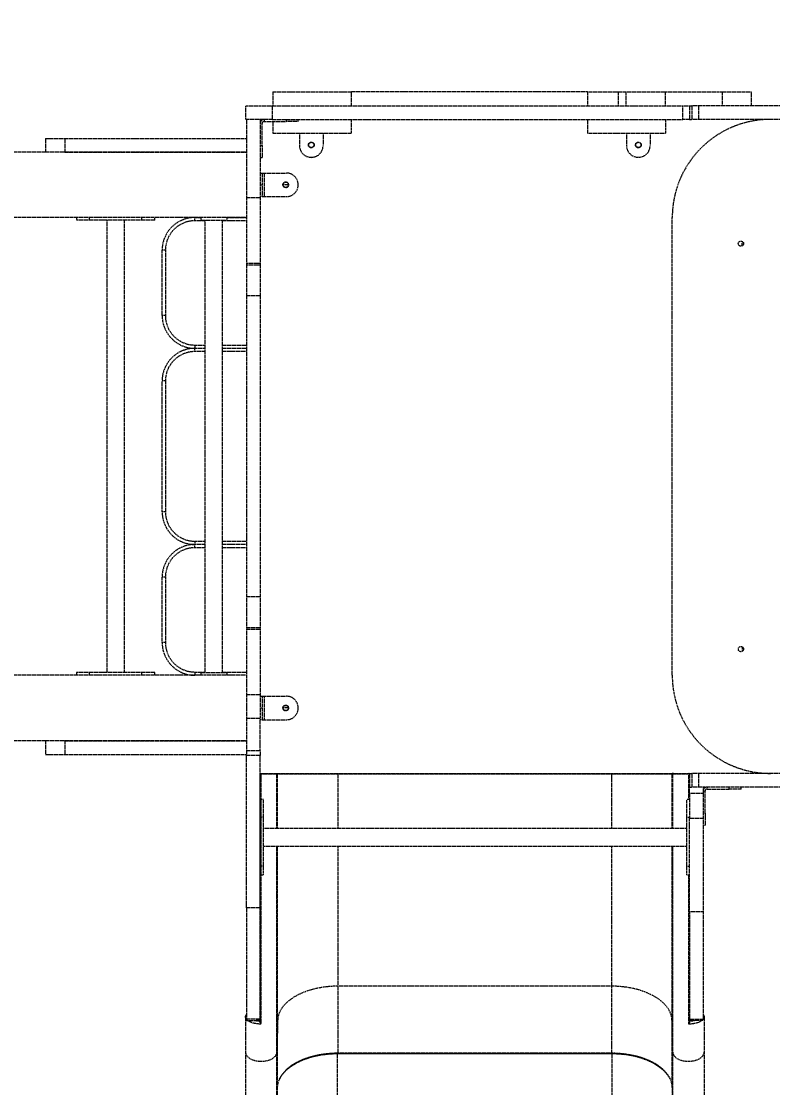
# Model space of a CAD drawing. Header units: millimetres. Extents: x -4003 to 4502, y -4327 to 2555.
# Drawn here: x -642 to 507, y -576 to 1055 of the extents above; entities that cross this region are included whole.
import ezdxf

# ---------------------------------------------------------------- set-up
doc = ezdxf.new("R2010")
doc.units = ezdxf.units.MM
doc.linetypes.add('HIDDEN', pattern=[1.905, 1.27, -0.635])
for name, color, linetype in [('DIKOM_ОБЪЕКТ', 7, 'Continuous'), ('DIKOM_РАЗМЕР_ЗОНА', 7, 'Continuous'), ('DIKOM_РАЗМЕР_ОБЪЕКТА', 7, 'Continuous')]:
    doc.layers.add(name, color=color, linetype=linetype)
doc.styles.add('style1', font='arialbd.ttf', dxfattribs={"width": 0.8})
doc.dimstyles.new('1-50', dxfattribs={"dimtxt": 300, "dimasz": 200, "dimexe": 100, "dimexo": 0, "dimgap": 100, "dimtad": 1, "dimtoh": 1, "dimtxsty": 'style1', "dimcen": 200, "dimclrd": 7, "dimclre": 7, "dimclrt": 7, "dimadec": 1, "dimazin": 2, "dimtfac": 1, "dimtmove": 0, "dimatfit": 2, "dimfxl": 0, "dimlwd": 25, "dimlwe": 18, "dimarcsym": 0})

# ---------------------------------------------------------------- blocks, each defined once
blk = doc.blocks.new('*D9')
at = {"layer": 'Defpoints', "color": 0, "transparency": 16777216}
for p in [(761.7, 1054.8), (53.4, -1342.5), (2416, -1342.5)]:
    blk.add_point(p, dxfattribs=at)
at = {"layer": 'DIKOM_РАЗМЕР_ОБЪЕКТА', "color": 7, "lineweight": 18, "transparency": 16777216}
for p, q in [((761.7, 1054.8), (2516, 1054.8)), ((53.4, -1342.5), (2516, -1342.5))]:
    blk.add_line(p, q, dxfattribs=at)
at = {"layer": 'DIKOM_РАЗМЕР_ОБЪЕКТА', "color": 7, "lineweight": 25, "transparency": 16777216}
blk.add_line((2416, 854.8), (2416, -1142.5), dxfattribs=at)
at = {"layer": 'DIKOM_РАЗМЕР_ОБЪЕКТА', "color": 7, "transparency": 16777216}
for points in [[(2382.6, 854.8), (2449.3, 854.8), (2416, 1054.8)], [(2382.6, -1142.5), (2449.3, -1142.5), (2416, -1342.5)]]:
    blk.add_solid(points, dxfattribs=at)
at = {"layer": 'DIKOM_РАЗМЕР_ОБЪЕКТА', "color": 7, "transparency": 16777216, "insert": (2162.8, 255.4), "char_height": 300, "attachment_point": 5, "rotation": 90, "style": 'style1'}
blk.add_mtext('{\\fArial|b0|i0|c204|p34;2400}', dxfattribs=at)
blk = doc.blocks.new('*D11')
at = {"layer": 'Defpoints', "color": 0, "transparency": 16777216}
for p in [(-2497.5, 404.8), (1660.2, -116.2), (1660.2, -2825.1)]:
    blk.add_point(p, dxfattribs=at)
at = {"layer": 'DIKOM_РАЗМЕР_ОБЪЕКТА', "color": 7, "lineweight": 18, "transparency": 16777216}
for p, q in [((-2497.5, 404.8), (-2497.5, -2925.1)), ((1660.2, -116.2), (1660.2, -2925.1))]:
    blk.add_line(p, q, dxfattribs=at)
at = {"layer": 'DIKOM_РАЗМЕР_ОБЪЕКТА', "color": 7, "lineweight": 25, "transparency": 16777216}
blk.add_line((-2297.5, -2825.1), (1460.2, -2825.1), dxfattribs=at)
at = {"layer": 'DIKOM_РАЗМЕР_ОБЪЕКТА', "color": 7, "transparency": 16777216}
for points in [[(-2297.5, -2791.8), (-2297.5, -2858.4), (-2497.5, -2825.1)], [(1460.2, -2791.8), (1460.2, -2858.4), (1660.2, -2825.1)]]:
    blk.add_solid(points, dxfattribs=at)
at = {"layer": 'DIKOM_РАЗМЕР_ОБЪЕКТА', "color": 7, "transparency": 16777216, "insert": (-111.4, -2571.9), "char_height": 300, "attachment_point": 5, "style": 'style1'}
blk.add_mtext('{\\fArial|b0|i0|c204|p34;4160}', dxfattribs=at)
blk = doc.blocks.new('*D12')
at = {"layer": 'Defpoints', "color": 0, "transparency": 16777216}
for p in [(-4002.5, 648.5), (3157.5, 358.4), (3157.5, -4227.3)]:
    blk.add_point(p, dxfattribs=at)
at = {"layer": 'DIKOM_РАЗМЕР_ЗОНА', "color": 7, "lineweight": 18, "transparency": 16777216}
for p, q in [((-4002.5, 648.5), (-4002.5, -4327.3)), ((3157.5, 358.4), (3157.5, -4327.3))]:
    blk.add_line(p, q, dxfattribs=at)
at = {"layer": 'DIKOM_РАЗМЕР_ЗОНА', "color": 7, "lineweight": 25, "transparency": 16777216}
blk.add_line((-3802.5, -4227.3), (2957.5, -4227.3), dxfattribs=at)
at = {"layer": 'DIKOM_РАЗМЕР_ЗОНА', "color": 7, "transparency": 16777216}
for points in [[(-3802.5, -4193.9), (-3802.5, -4260.6), (-4002.5, -4227.3)], [(2957.5, -4193.9), (2957.5, -4260.6), (3157.5, -4227.3)]]:
    blk.add_solid(points, dxfattribs=at)
at = {"layer": 'DIKOM_РАЗМЕР_ЗОНА', "color": 7, "transparency": 16777216, "insert": (-56.1, -3974.1), "char_height": 300, "attachment_point": 5, "style": 'style1'}
blk.add_mtext('{\\fArial|b0|i0|c204|p34;7160}', dxfattribs=at)

msp = doc.modelspace()

# ---------------------------------------------------------------- linework, layer by layer
at = {"layer": 'DIKOM_ОБЪЕКТ', "color": 7, "linetype": 'HIDDEN', "lineweight": 15}
for p, q in [((-257.123, 946.782), (-257.123, 925.782)), ((-257.123, 946.782), (-137.123, 946.782)), ((-137.123, 925.782), (-137.123, 946.782)), ((223.605, 946.782), (-137.123, 946.782)), ((223.605, 946.782), (223.605, 925.782)), ((223.605, 946.782), (270.429, 946.782)), ((270.429, 946.782), (270.429, 925.782)), ((270.429, 946.782), (282.308, 946.782)), ((282.308, 946.782), (282.308, 925.782)), ((282.308, 946.782), (342.571, 946.782)), ((342.571, 946.782), (342.571, 925.782)), ((342.571, 946.782), (429.435, 946.782)), ((429.435, 946.782), (429.435, 925.782)), ((429.435, 946.782), (474.464, 946.782)), ((474.464, 925.782), (474.464, 946.782)), ((-298.536, 904.782), (-298.536, 925.782)), ((-298.536, 925.782), (-258.536, 925.782)), ((-258.536, 925.782), (-258.536, 904.782)), ((-258.536, 925.782), (369.464, 925.782)), ((369.464, 904.782), (369.464, 925.782)), ((369.464, 925.782), (379.464, 925.782)), ((379.464, 925.782), (379.464, 904.782)), ((379.464, 925.782), (383.465, 925.782)), ((379.464, 925.782), (379.464, 904.782)), ((383.465, 925.782), (383.465, 904.782)), ((393.419, 925.782), (383.465, 925.782)), ((393.419, 925.782), (393.419, 904.782)), ((541.526, 925.782), (393.419, 925.782)), ((-258.536, 904.782), (-298.536, 904.782)), ((-297.536, 904.782), (-297.536, 875.782)), ((-276.536, 904.782), (-276.536, 784.782)), ((-273.536, 898.782), (-276.536, 898.782)), ((-273.536, 864.782), (-273.536, 898.782)), ((-270.536, 904.782), (-270.536, 901.782)), ((-270.536, 901.782), (-236.536, 901.782)), ((-258.536, 904.782), (369.464, 904.782)), ((-257.123, 901.782), (-257.123, 883.782)), ((-236.536, 901.782), (-236.536, 904.782)), ((-218.536, 901.782), (-236.536, 901.782)), ((-218.536, 901.782), (-218.536, 904.782)), ((-137.123, 883.782), (-137.123, 904.782)), ((223.605, 904.782), (223.605, 883.782)), ((343.605, 883.782), (343.605, 904.782)), ((379.464, 904.782), (369.464, 904.782)), ((379.464, 904.782), (383.465, 904.782)), ((379.464, 904.782), (379.464, 904.782)), ((379.464, 904.782), (379.464, 904.782)), ((393.419, 904.782), (383.465, 904.782)), ((541.526, 904.782), (393.419, 904.782)), ((-257.123, 883.782), (-137.123, 883.782)), ((-216.536, 883.782), (-216.536, 864.782)), ((-180.536, 883.782), (-180.536, 864.782)), ((223.605, 883.782), (343.605, 883.782)), ((283.464, 883.782), (283.464, 864.782)), ((319.464, 883.782), (319.464, 864.782)), ((-605.109, 875.782), (-605.109, 854.782)), ((-605.109, 875.782), (-575.109, 875.782)), ((-575.109, 875.782), (-575.109, 854.782)), ((-575.109, 875.782), (-297.536, 875.782)), ((-297.536, 875.782), (-297.536, 854.782)), ((-276.536, 864.782), (-273.536, 864.782)), ((-273.536, 864.782), (-273.536, 846.782)), ((-297.536, 854.782), (-1897.536, 854.782)), ((-575.109, 854.782), (-297.536, 854.782)), ((-297.536, 854.782), (-297.536, 754.782)), ((-276.536, 846.782), (-273.536, 846.782)), ((-276.536, 822.782), (-273.536, 822.782)), ((-273.536, 822.782), (-273.536, 804.782)), ((-273.536, 822.782), (-270.536, 822.782)), ((-270.536, 822.782), (-270.536, 786.782)), ((-270.536, 822.782), (-236.536, 822.782)), ((-276.536, 804.782), (-273.536, 804.782)), ((-273.536, 804.782), (-273.536, 786.782)), ((-233.536, 804.782), (-241.536, 804.782)), ((-276.536, 784.782), (-297.536, 784.782)), ((-273.536, 786.782), (-276.536, 786.782)), ((-276.536, 784.782), (-276.536, 684.782)), ((-273.536, 786.782), (-270.536, 786.782)), ((-270.536, 786.782), (-236.536, 786.782)), ((-297.536, 754.782), (-1897.536, 754.782)), ((-557.536, 754.782), (-557.536, 750.782)), ((-537.536, 750.782), (-557.536, 750.782)), ((-537.536, 750.782), (-537.536, 754.782)), ((-457.536, 750.782), (-537.536, 750.782)), ((-511.036, 750.782), (-511.036, 58.782)), ((-484.036, 58.782), (-484.036, 750.782)), ((-457.536, 750.782), (-457.536, 754.782)), ((-437.536, 750.782), (-457.536, 750.782)), ((-437.536, 750.782), (-437.536, 754.782)), ((-376.536, 749.78), (-376.536, 754.78)), ((-376.536, 754.78), (-367.536, 754.78)), ((-367.536, 754.782), (-367.536, 750.782)), ((-367.536, 750.782), (-327.536, 750.782)), ((-361.036, 750.782), (-361.036, 58.782)), ((-334.036, 58.782), (-334.036, 750.782)), ((-327.536, 754.782), (-327.536, 750.782)), ((-327.536, 754.78), (-297.536, 754.78)), ((-297.536, 754.78), (-297.536, 684.782)), ((353.296, 54.782), (353.296, 754.782)), ((-361.036, 749.78), (-376.536, 749.78)), ((-297.536, 749.78), (-334.036, 749.78)), ((460.453, 718.151), (460.296, 715.782)), ((-426.536, 604.78), (-426.536, 704.78)), ((-421.536, 704.78), (-426.536, 704.78)), ((-421.536, 704.78), (-421.536, 604.78)), ((460.296, 711.318), (460.296, 715.782)), ((-297.536, 684.782), (-276.536, 684.782)), ((-297.536, 684.782), (-297.536, 682.216)), ((-297.536, 682.216), (-276.536, 682.216)), ((-297.536, 682.216), (-297.536, 634.782)), ((-276.536, 684.782), (-276.536, 682.216)), ((-276.536, 682.216), (-276.536, 634.782)), ((-276.536, 634.782), (-297.536, 634.782)), ((-297.536, 634.782), (-297.536, 174.782)), ((-276.536, 634.782), (-276.536, 174.782)), ((-421.536, 604.78), (-426.536, 604.78)), ((-376.536, 559.78), (-376.536, 554.782)), ((-376.536, 559.78), (-361.036, 559.78)), ((-376.536, 549.782), (-376.536, 554.782)), ((-376.536, 554.782), (-361.036, 554.782)), ((-334.036, 559.78), (-297.536, 559.78)), ((-334.036, 554.782), (-297.536, 554.782)), ((-361.036, 549.782), (-376.536, 549.782)), ((-297.536, 549.782), (-334.036, 549.782)), ((-426.536, 304.782), (-426.536, 504.782)), ((-421.536, 504.782), (-426.536, 504.782)), ((-421.536, 504.782), (-421.536, 304.782)), ((-421.536, 304.782), (-426.536, 304.782)), ((-376.536, 259.782), (-376.536, 254.782)), ((-376.536, 259.782), (-361.036, 259.782)), ((-361.036, 254.782), (-376.536, 254.782)), ((-376.536, 249.783), (-376.536, 254.782)), ((-361.036, 249.783), (-376.536, 249.783)), ((-334.036, 259.782), (-297.536, 259.782)), ((-297.536, 254.782), (-334.036, 254.782)), ((-297.536, 249.783), (-334.036, 249.783)), ((-426.536, 104.783), (-426.536, 204.783)), ((-421.536, 204.783), (-426.536, 204.783)), ((-421.536, 204.783), (-421.536, 104.783)), ((-276.536, 174.782), (-297.536, 174.782)), ((-297.536, 174.782), (-297.536, 127.348)), ((-276.536, 174.782), (-276.536, 127.348)), ((-276.536, 127.348), (-297.536, 127.348)), ((-297.536, 127.348), (-297.536, 124.782)), ((-276.536, 124.782), (-297.536, 124.782)), ((-297.536, 124.782), (-297.536, 54.782)), ((-276.536, 127.348), (-276.536, 124.782)), ((-276.536, 124.782), (-276.536, 24.782)), ((-421.536, 104.783), (-426.536, 104.783)), ((460.296, 98.246), (460.296, 93.782)), ((460.296, 93.782), (460.453, 91.413)), ((-297.536, 54.782), (-1897.536, 54.782)), ((-557.536, 58.782), (-557.536, 54.782)), ((-537.536, 58.782), (-557.536, 58.782)), ((-537.536, 54.782), (-537.536, 58.782)), ((-457.536, 58.782), (-537.536, 58.782)), ((-457.536, 54.782), (-457.536, 58.782)), ((-437.536, 58.782), (-457.536, 58.782)), ((-437.536, 54.782), (-437.536, 58.782)), ((-376.536, 59.783), (-376.536, 54.783)), ((-376.536, 59.783), (-361.036, 59.783)), ((-367.536, 54.783), (-376.536, 54.783)), ((-367.536, 58.782), (-367.536, 54.782)), ((-367.536, 58.782), (-327.536, 58.782)), ((-334.036, 59.783), (-297.536, 59.783)), ((-327.536, 58.782), (-327.536, 54.782)), ((-297.536, 54.783), (-327.536, 54.783)), ((-297.536, 54.782), (-297.536, -45.218)), ((-276.536, 24.782), (-297.536, 24.782)), ((-276.536, 24.782), (-276.536, -11.223)), ((-276.536, 22.782), (-273.536, 22.782)), ((-273.536, 22.782), (-273.536, 4.782)), ((-273.536, 22.782), (-270.536, 22.782)), ((-270.536, 22.782), (-270.536, -13.218)), ((-270.536, 22.782), (-236.536, 22.782)), ((-276.536, 4.782), (-273.536, 4.782)), ((-273.536, 4.782), (-273.536, -13.218)), ((-233.536, 4.782), (-241.536, 4.782)), ((-276.536, -11.223), (-297.536, -11.223)), ((-276.536, -60.721), (-276.536, -11.223)), ((-273.536, -13.218), (-276.536, -13.218)), ((-273.536, -13.218), (-270.536, -13.218)), ((-270.536, -13.218), (-236.536, -13.218)), ((-297.536, -45.218), (-1897.536, -45.218)), ((-605.109, -45.218), (-605.109, -66.218)), ((-575.109, -45.218), (-575.109, -66.218)), ((-575.109, -45.218), (-297.536, -45.218)), ((-297.536, -45.218), (-297.536, -66.218)), ((-276.536, -60.721), (-297.536, -60.721)), ((-276.536, -60.721), (-276.536, -67.682)), ((-605.109, -66.218), (-575.109, -66.218)), ((-575.109, -66.218), (-297.536, -66.218)), ((-297.536, -66.218), (-297.536, -67.682)), ((-276.536, -67.682), (-297.536, -67.682)), ((-297.536, -300.7), (-297.536, -67.682)), ((-276.536, -300.7), (-276.536, -67.682)), ((-276.536, -95.218), (-275.701, -95.218)), ((-276.536, -206.16), (-276.536, -96.204)), ((-276.536, -96.204), (-275.557, -96.204)), ((-275.557, -96.204), (-275.557, -206.16)), ((-251.036, -96.204), (-275.557, -96.204)), ((-275.536, -95.204), (-252.036, -95.204)), ((-252.036, -95.204), (-251.034, -95.204)), ((-251.036, -179.401), (-251.036, -96.204)), ((-250.034, -96.204), (-251.036, -96.204)), ((-251.034, -95.204), (-171.174, -95.204)), ((-157.536, -96.204), (-250.034, -96.204)), ((-250.034, -179.401), (-250.034, -96.204)), ((-169.99, -95.218), (272.919, -95.218)), ((-157.536, -95.218), (-157.536, -96.204)), ((260.464, -96.204), (-157.536, -96.204)), ((-157.536, -179.401), (-157.536, -96.204)), ((260.464, -95.218), (260.464, -96.204)), ((352.963, -96.204), (260.464, -96.204)), ((260.464, -96.204), (260.464, -179.401)), ((274.103, -95.204), (353.963, -95.204)), ((353.964, -96.204), (352.963, -96.204)), ((352.963, -179.401), (352.963, -96.204)), ((353.963, -95.204), (354.964, -95.204)), ((353.964, -179.401), (353.964, -96.204)), ((378.486, -96.204), (353.964, -96.204)), ((354.964, -95.204), (378.464, -95.204)), ((379.464, -96.204), (378.486, -96.204)), ((378.486, -135.218), (378.486, -96.204)), ((378.63, -95.218), (379.464, -95.218)), ((379.464, -95.218), (379.464, -116.218)), ((379.464, -95.218), (383.465, -95.218)), ((379.464, -95.218), (379.464, -96.186)), ((379.464, -95.218), (379.464, -95.218)), ((383.465, -95.218), (383.465, -116.218)), ((393.419, -95.218), (383.465, -95.218)), ((393.419, -95.218), (393.419, -116.218)), ((541.526, -95.218), (393.419, -95.218)), ((379.464, -116.218), (383.465, -116.218)), ((379.464, -116.218), (379.464, -116.218)), ((379.464, -126.218), (379.464, -116.218)), ((400.464, -126.218), (379.464, -126.218)), ((379.464, -126.218), (379.464, -163.721)), ((393.419, -116.218), (383.465, -116.218)), ((541.526, -116.218), (393.419, -116.218)), ((400.464, -116.218), (400.464, -126.218)), ((403.464, -122.218), (400.464, -122.218)), ((400.464, -126.218), (400.464, -163.721)), ((403.464, -156.218), (403.464, -122.218)), ((406.464, -116.218), (406.464, -119.218)), ((406.464, -119.218), (440.464, -119.218)), ((440.464, -119.218), (440.464, -116.218)), ((458.464, -119.218), (440.464, -119.218)), ((458.464, -119.218), (458.464, -116.218)), ((-271.536, -135.218), (-275.536, -135.218)), ((-275.536, -161.996), (-275.536, -135.218)), ((-271.536, -161.996), (-271.536, -135.218)), ((379.464, -135.218), (375.464, -135.218)), ((375.464, -161.996), (375.464, -135.218)), ((-271.536, -161.996), (-275.536, -161.996)), ((-275.536, -237.262), (-275.536, -161.996)), ((-271.536, -237.262), (-271.536, -161.996)), ((375.464, -161.996), (379.464, -161.996)), ((375.464, -237.262), (375.464, -161.996)), ((400.464, -156.218), (403.464, -156.218)), ((403.464, -156.218), (403.464, -174.218)), ((379.464, -163.721), (400.464, -163.721)), ((379.464, -307.021), (379.464, -163.721)), ((400.464, -163.721), (400.464, -307.021)), ((400.464, -174.218), (403.464, -174.218)), ((375.464, -179.401), (-271.536, -179.401)), ((-276.536, -476.087), (-276.536, -206.16)), ((-276.536, -206.16), (-275.557, -206.16)), ((-275.557, -206.16), (-275.557, -478.649)), ((-271.536, -206.301), (375.464, -206.301)), ((-251.036, -521.627), (-251.036, -206.16)), ((-250.034, -473.446), (-250.034, -206.16)), ((-157.536, -420.677), (-157.536, -206.16)), ((260.464, -206.16), (260.464, -420.677)), ((352.963, -473.446), (352.963, -206.16)), ((353.964, -521.627), (353.964, -206.16)), ((-271.536, -237.262), (-275.536, -237.262)), ((-275.536, -250.484), (-275.536, -237.262)), ((-271.536, -250.484), (-271.536, -237.262)), ((375.464, -237.262), (379.464, -237.262)), ((375.464, -250.484), (375.464, -237.262)), ((-275.536, -250.484), (-271.536, -250.484)), ((375.464, -250.484), (379.464, -250.484)), ((378.486, -478.649), (378.486, -250.484)), ((-276.536, -300.7), (-297.536, -300.7)), ((-297.536, -300.7), (-297.536, -470.979)), ((-276.536, -300.7), (-276.536, -470.979)), ((400.464, -307.021), (379.464, -307.021)), ((379.464, -307.021), (379.464, -470.966)), ((400.464, -307.021), (400.464, -470.966)), ((-157.536, -522.723), (-157.536, -420.677)), ((260.464, -420.677), (-157.536, -420.677)), ((260.464, -420.677), (260.464, -522.723)), ((-299.036, -466.801), (-299.036, -466.755)), ((-299.036, -467.366), (-299.036, -466.801)), ((-299.036, -467.366), (-299.036, -521.627)), ((-276.536, -470.979), (-297.536, -470.979)), ((-297.536, -472.878), (-297.536, -470.979)), ((-297.536, -472.878), (-276.536, -472.878)), ((-276.536, -472.878), (-276.536, -470.979)), ((379.464, -470.966), (400.464, -470.966)), ((379.464, -470.966), (379.464, -472.865)), ((379.464, -472.865), (400.464, -472.865)), ((379.464, -472.865), (379.464, -476.087)), ((400.464, -470.966), (400.464, -472.865)), ((401.964, -466.755), (401.964, -466.801)), ((401.964, -466.801), (401.964, -467.366)), ((401.964, -467.366), (401.964, -521.627)), ((-250.034, -473.446), (-251.036, -521.627)), ((-250.034, -575.492), (-250.034, -473.446)), ((353.964, -521.627), (352.963, -473.446)), ((352.963, -575.492), (352.963, -473.446)), ((-299.036, -521.627), (-299.036, -615.829)), ((-251.036, -623.672), (-251.036, -521.627)), ((353.964, -623.672), (353.964, -521.627)), ((401.964, -521.627), (401.964, -615.829)), ((-158.534, -522.943), (-158.534, -523.482)), ((-158.534, -524.23), (-158.534, -523.482)), ((-158.534, -523.482), (261.463, -523.482)), ((-158.534, -679.529), (-158.534, -524.23)), ((261.463, -524.23), (-158.534, -524.23)), ((-157.536, -522.723), (260.464, -522.723)), ((-157.536, -522.936), (-157.536, -522.723)), ((-157.536, -522.936), (260.464, -522.936)), ((260.464, -522.936), (260.464, -522.723)), ((261.463, -523.482), (261.463, -522.945)), ((261.463, -524.23), (261.463, -523.482)), ((261.463, -679.529), (261.463, -524.23)), ((-247.866, -564.384), (-247.965, -564.617)), ((-251.036, -623.672), (-250.034, -575.492)), ((352.963, -575.492), (353.964, -623.672))]:
    msp.add_line(p, q, dxfattribs=at)
at = {"layer": 'DIKOM_ОБЪЕКТ', "color": 7, "linetype": 'HIDDEN', "lineweight": 15, "flags": 128}
for points in [[(-250.852, -229.706), (-250.864, -229.764), (-250.881, -230.346), (-250.895, -231.356), (-250.904, -232.681), (-250.908, -234.172), (-250.906, -235.66), (-250.898, -236.978), (-250.885, -237.977), (-250.869, -238.545), (-250.851, -238.617), (-250.834, -238.185), (-250.818, -237.298), (-250.807, -236.057), (-250.801, -234.6), (-250.802, -233.093), (-250.808, -231.704), (-250.815, -230.969), (-250.815, -230.969)], [(-157.536, -420.677), (-163.324, -420.781), (-169.089, -421.093), (-174.809, -421.611), (-180.462, -422.333), (-186.024, -423.256), (-191.476, -424.378), (-196.793, -425.693), (-201.958, -427.196), (-206.947, -428.881), (-211.744, -430.743), (-216.328, -432.773), (-220.681, -434.963), (-224.787, -437.305), (-228.629, -439.79), (-232.193, -442.409), (-235.464, -445.149), (-238.43, -448.002), (-241.078, -450.956), (-243.399, -453.999), (-245.384, -457.12), (-247.024, -460.305), (-248.314, -463.544), (-249.247, -466.822), (-249.822, -470.127), (-250.034, -473.446)], [(352.963, -473.446), (352.751, -470.127), (352.176, -466.822), (351.243, -463.544), (349.953, -460.305), (348.313, -457.12), (346.328, -453.999), (344.007, -450.956), (341.358, -448.002), (338.393, -445.149), (335.122, -442.409), (331.558, -439.79), (327.716, -437.305), (323.61, -434.963), (319.256, -432.773), (314.673, -430.743), (309.876, -428.881), (304.886, -427.196), (299.722, -425.693), (294.404, -424.378), (288.953, -423.256), (283.391, -422.333), (277.738, -421.611), (272.018, -421.093), (266.253, -420.781), (260.464, -420.677)], [(-299.036, -521.627), (-298.846, -523.352), (-298.282, -525.05), (-297.35, -526.694), (-296.067, -528.258), (-294.452, -529.718), (-292.531, -531.05), (-290.334, -532.233), (-287.895, -533.25), (-285.254, -534.082), (-282.452, -534.719), (-279.533, -535.149), (-276.543, -535.365), (-273.529, -535.365), (-270.538, -535.149), (-267.619, -534.719), (-264.817, -534.082), (-262.176, -533.25), (-259.737, -532.233), (-257.54, -531.05), (-255.619, -529.718), (-254.004, -528.258), (-252.721, -526.694), (-251.79, -525.05), (-251.225, -523.352), (-251.036, -521.627)], [(353.964, -521.627), (354.154, -523.352), (354.718, -525.05), (355.65, -526.694), (356.933, -528.258), (358.548, -529.718), (360.469, -531.05), (362.666, -532.233), (365.105, -533.25), (367.746, -534.082), (370.548, -534.719), (373.467, -535.149), (376.457, -535.365), (379.471, -535.365), (382.462, -535.149), (385.381, -534.719), (388.183, -534.082), (390.824, -533.25), (393.263, -532.233), (395.46, -531.05), (397.381, -529.718), (398.996, -528.258), (400.279, -526.694), (401.21, -525.05), (401.775, -523.352), (401.964, -521.627)], [(-158.534, -524.23), (-164.289, -524.333), (-170.021, -524.643), (-175.708, -525.157), (-181.329, -525.875), (-186.859, -526.793), (-192.279, -527.908), (-197.567, -529.214), (-202.702, -530.709), (-207.663, -532.384), (-212.433, -534.234), (-216.991, -536.252), (-221.32, -538.429), (-225.404, -540.757), (-229.225, -543.227), (-232.77, -545.83), (-236.024, -548.554), (-238.974, -551.39), (-241.609, -554.326), (-243.919, -557.351), (-245.895, -560.453), (-247.528, -563.62), (-247.866, -564.384)], [(-232.225, -544.479), (-232.193, -544.454), (-228.629, -541.836), (-224.787, -539.351), (-220.681, -537.008), (-216.328, -534.818), (-211.744, -532.788), (-206.947, -530.927), (-201.958, -529.241), (-196.793, -527.738), (-191.476, -526.423), (-186.024, -525.302), (-180.462, -524.378), (-174.809, -523.656), (-169.089, -523.138), (-163.324, -522.827), (-157.536, -522.723)], [(-232.086, -544.443), (-229.45, -542.54), (-225.617, -540.062), (-221.52, -537.727), (-217.177, -535.543), (-212.604, -533.519), (-207.82, -531.663), (-202.842, -529.982), (-197.691, -528.483), (-192.387, -527.172), (-186.949, -526.054), (-181.401, -525.133), (-175.763, -524.413), (-170.058, -523.897), (-164.307, -523.586), (-158.534, -523.482)], [(260.464, -522.723), (266.253, -522.827), (272.018, -523.138), (277.738, -523.656), (283.391, -524.378), (288.953, -525.302), (294.404, -526.423), (299.722, -527.738), (304.886, -529.241), (309.876, -530.927), (314.673, -532.788), (319.256, -534.818), (323.61, -537.008), (327.716, -539.351), (331.558, -541.836), (335.122, -544.454), (336.863, -545.867)], [(261.463, -523.482), (267.236, -523.586), (272.987, -523.897), (278.692, -524.413), (284.33, -525.133), (289.878, -526.054), (295.315, -527.172), (300.62, -528.483), (305.771, -529.982), (310.749, -531.663), (315.533, -533.519), (320.106, -535.543), (324.449, -537.727), (328.546, -540.062), (331.088, -541.67)], [(350.448, -563.6), (348.824, -560.453), (346.848, -557.351), (344.538, -554.326), (341.903, -551.39), (338.953, -548.554), (335.699, -545.83), (332.154, -543.227), (328.333, -540.757), (324.249, -538.429), (319.92, -536.252), (315.362, -534.234), (310.592, -532.384), (305.631, -530.709), (300.496, -529.214), (295.208, -527.908), (289.788, -526.793), (284.257, -525.875), (278.637, -525.157), (272.95, -524.643), (267.218, -524.333), (261.463, -524.23)], [(-250.034, -575.492), (-249.822, -572.172), (-249.247, -568.867), (-248.314, -565.589), (-247.024, -562.351), (-245.384, -559.165), (-243.399, -556.045), (-241.078, -553.002), (-238.43, -550.048), (-235.464, -547.195), (-232.225, -544.479)], [(336.863, -545.867), (338.393, -547.195), (341.358, -550.048), (344.007, -553.002), (346.328, -556.045), (348.313, -559.165), (349.953, -562.351), (351.243, -565.589), (352.176, -568.867), (352.751, -572.172), (352.963, -575.492)]]:
    msp.add_lwpolyline(points, dxfattribs=at)
at = {"layer": 'DIKOM_ОБЪЕКТ', "color": 7, "linetype": 'HIDDEN', "lineweight": 15}
for centre, radius in [((-198.536, 865.782), 4.4), ((-198.536, 865.782), 4), ((301.464, 865.782), 4.4), ((301.464, 865.782), 4), ((-237.536, 804.782), 4.4), ((-237.536, 804.782), 4), ((458.296, 714.782), 4), ((458.296, 94.782), 4), ((-237.536, 4.782), 4.4), ((-237.536, 4.782), 4)]:
    msp.add_circle(centre, radius, dxfattribs=at)
for centre, radius, start, end in [((-270.536, 898.782), 6, 90, 180), ((-270.536, 898.782), 3, 90, 180), ((503.296, 754.782), 150, 90, 180), ((-198.536, 864.782), 18, 180, 270), ((-198.536, 864.782), 18, 270, 0), ((301.464, 864.782), 18, 180, 270), ((301.464, 864.782), 18, 270, 0), ((-236.536, 804.782), 18, 0, 90), ((-236.536, 804.782), 18, 270, 0), ((-376.536, 704.78), 50, 90, 180), ((-376.536, 704.78), 45, 90, 180), ((-376.536, 604.78), 50, 180, 269.686753), ((-376.536, 604.78), 45, 180, 270), ((-376.536, 504.782), 50, 90, 180), ((-376.536, 504.782), 45, 90, 180), ((-376.536, 304.782), 50, 180, 270), ((-376.536, 304.782), 45, 180, 270), ((-376.536, 204.783), 50, 90.313247, 180), ((-376.536, 204.783), 45, 90, 180), ((-376.536, 104.783), 50, 180, 270), ((-376.536, 104.783), 45, 180, 270), ((503.296, 54.782), 150, 180, 270), ((-236.536, 4.782), 18, 0, 90), ((-236.536, 4.782), 18, 270, 0), ((-275.536, -96.204), 1, 90, 180), ((-264.066, -95.953), 11.494, 176.263226, 181.250943), ((366.962, -95.955), 11.527, 358.759672, 3.732986), ((378.464, -96.204), 1, 0, 90), ((406.464, -122.218), 6, 90, 180), ((406.464, -122.21), 6, 93.026695, 180), ((406.464, -122.218), 3, 90, 180), ((-295.636, -466.755), 3.4, 123.978094, 180), ((-296.115, -466.864), 2.921, 119.096309, 178.767807), ((-296.115, -467.429), 2.921, 119.096309, 178.767807), ((398.564, -466.755), 3.4, 0, 56.025524), ((399.044, -466.864), 2.921, 1.231473, 60.908231), ((399.044, -467.429), 2.921, 1.233128, 60.905362)]:
    msp.add_arc(centre, radius, start, end, dxfattribs=at)
for centre in [(-250.854, -132.15), (353.783, -132.15)]:
    msp.add_ellipse(centre, major_axis=(0, -4.5), ratio=0.01192085, dxfattribs=at)
for points, knots in [([(-252.036, -95.204), (-252.016, -95.205), (-251.943, -95.206), (-251.758, -95.233), (-251.495, -95.34), (-251.241, -95.568), (-251.069, -95.867), (-251.047, -96.092), (-251.036, -96.204)], [0, 0, 0, 0, 0.03663494, 0.141373558, 0.356030157, 0.570711048, 0.785351693, 1, 1, 1, 1]), ([(-251.034, -95.204), (-251.008, -95.205), (-250.934, -95.207), (-250.75, -95.235), (-250.493, -95.34), (-250.24, -95.568), (-250.067, -95.867), (-250.045, -96.092), (-250.034, -96.204)], [0, 0, 0, 0, 0.0502619, 0.14140186, 0.35605326, 0.5707277, 0.78536047, 1, 1, 1, 1]), ([(353.963, -95.204), (353.937, -95.205), (353.863, -95.207), (353.679, -95.235), (353.422, -95.34), (353.169, -95.568), (352.996, -95.867), (352.974, -96.092), (352.963, -96.204)], [0, 0, 0, 0, 0.05026231, 0.14140302, 0.35605618, 0.57071814, 0.78536191, 1, 1, 1, 1]), ([(354.964, -95.204), (354.945, -95.205), (354.872, -95.206), (354.687, -95.233), (354.424, -95.34), (354.17, -95.568), (353.998, -95.867), (353.976, -96.092), (353.964, -96.204)], [0, 0, 0, 0, 0.03665363, 0.14137238, 0.35604454, 0.57070913, 0.78535695, 1, 1, 1, 1]), ([(-250.815, -230.969), (-250.819, -230.64), (-250.828, -229.98), (-250.84, -229.778), (-250.846, -229.677)], [0, 0, 0, 0, 0.500000687, 1, 1, 1, 1]), ([(353.744, -230.969), (353.748, -230.646), (353.757, -230.001), (353.775, -229.596), (353.793, -229.679), (353.81, -230.273), (353.824, -231.302), (353.834, -232.653), (353.838, -234.172), (353.836, -235.689), (353.828, -237.032), (353.815, -238.05), (353.798, -238.629), (353.78, -238.702), (353.762, -238.262), (353.746, -237.359), (353.735, -236.094), (353.729, -234.608), (353.73, -233.076), (353.735, -231.823), (353.741, -231.206), (353.744, -230.969)], [0, 0, 0, 0, 0.053691071, 0.107381997, 0.161075572, 0.214769768, 0.268462379, 0.322153438, 0.375838384, 0.429521882, 0.483205382, 0.536890911, 0.590579236, 0.64427145, 0.697966026, 0.751660101, 0.805351362, 0.859037735, 0.91272324, 0.966406466, 1, 1, 1, 1]), ([(-250.809, -332.362), (-250.812, -332.039), (-250.82, -331.393), (-250.836, -330.989), (-250.854, -331.072), (-250.872, -331.666), (-250.888, -332.695), (-250.9, -334.046), (-250.908, -335.566), (-250.909, -337.081), (-250.904, -338.429), (-250.894, -339.43), (-250.881, -339.994), (-250.871, -339.986), (-250.867, -339.984)], [0, 0, 0, 0, 0.08589744, 0.17179537, 0.25769727, 0.34360256, 0.42950791, 0.51541018, 0.60130741, 0.68720138, 0.7730882, 0.85897699, 0.94487164, 1, 1, 1, 1]), ([(-250.861, -340.009), (-250.855, -339.899), (-250.843, -339.678), (-250.826, -338.745), (-250.812, -337.488), (-250.803, -336), (-250.8, -334.468), (-250.802, -333.215), (-250.807, -332.599), (-250.809, -332.362)], [0, 0, 0, 0, 0.1509377, 0.30187605, 0.45281321, 0.60374018, 0.75465683, 0.90556548, 1, 1, 1, 1]), ([(353.737, -332.362), (353.741, -332.039), (353.748, -331.393), (353.765, -330.989), (353.783, -331.072), (353.801, -331.666), (353.817, -332.695), (353.829, -334.046), (353.836, -335.566), (353.838, -337.082), (353.833, -338.425), (353.823, -339.443), (353.808, -340.022), (353.79, -340.095), (353.772, -339.655), (353.755, -338.751), (353.741, -337.486), (353.732, -336), (353.729, -334.468), (353.731, -333.215), (353.736, -332.599), (353.737, -332.362)], [0, 0, 0, 0, 0.05368878, 0.1073779, 0.16106944, 0.21476315, 0.26845688, 0.32214868, 0.37583733, 0.42952394, 0.48320609, 0.53688946, 0.5905765, 0.64426704, 0.69796055, 0.75165428, 0.80534762, 0.85903732, 0.91272335, 0.96640653, 1, 1, 1, 1]), ([(-250.804, -429), (-250.807, -428.677), (-250.812, -428.032), (-250.826, -427.627), (-250.843, -427.711), (-250.862, -428.305), (-250.879, -429.334), (-250.894, -430.685), (-250.904, -432.205), (-250.909, -433.72), (-250.908, -435.068), (-250.9, -436.069), (-250.89, -436.632), (-250.881, -436.625), (-250.877, -436.622)], [0, 0, 0, 0, 0.08589689, 0.17179477, 0.25769602, 0.34360369, 0.42951075, 0.51541983, 0.60132301, 0.68722181, 0.77311367, 0.85900507, 0.94489933, 1, 1, 1, 1]), ([(-250.871, -436.648), (-250.865, -436.537), (-250.854, -436.316), (-250.835, -435.383), (-250.82, -434.126), (-250.808, -432.638), (-250.801, -431.107), (-250.8, -429.853), (-250.803, -429.237), (-250.804, -429)], [0, 0, 0, 0, 0.15092952, 0.30186611, 0.45280123, 0.60373553, 0.75465185, 0.90556504, 1, 1, 1, 1]), ([(353.733, -429), (353.736, -428.677), (353.741, -428.032), (353.755, -427.627), (353.772, -427.711), (353.791, -428.305), (353.808, -429.334), (353.823, -430.685), (353.833, -432.205), (353.838, -433.721), (353.836, -435.064), (353.829, -436.082), (353.817, -436.66), (353.801, -436.733), (353.782, -436.293), (353.764, -435.389), (353.748, -434.124), (353.736, -432.638), (353.73, -431.106), (353.729, -429.853), (353.732, -429.237), (353.733, -429)], [0, 0, 0, 0, 0.05368657, 0.10737372, 0.16106303, 0.21475633, 0.26844922, 0.32214341, 0.37583389, 0.42952164, 0.48320506, 0.53688819, 0.5905731, 0.64426112, 0.6979526, 0.75164662, 0.80534012, 0.85903332, 0.91272012, 0.96640581, 1, 1, 1, 1]), ([(-297.73, -471.02), (-298.057, -470.511), (-298.736, -469.453), (-299.014, -468.211), (-299.032, -467.502), (-299.036, -467.366)], [0, 0, 0, 0, 0.42838082, 0.88999448, 1, 1, 1, 1]), ([(-275.557, -478.649), (-275.883, -478.643), (-277.478, -478.617), (-280.386, -478.417), (-284.184, -477.858), (-287.787, -476.991), (-291.047, -475.84), (-293.858, -474.476), (-295.278, -473.404), (-295.974, -472.878)], [0, 0, 0, 0, 0.03932355, 0.19218616, 0.35225879, 0.5169752, 0.67705233, 0.84176962, 1, 1, 1, 1]), ([(-284.652, -472.878), (-284.064, -473.029), (-282.459, -473.439), (-279.707, -473.83), (-277.547, -473.953), (-276.536, -474.01)], [0, 0, 0, 0, 0.23520156, 0.64197366, 1, 1, 1, 1]), ([(-276.536, -473.523), (-277.104, -473.505), (-278.779, -473.452), (-280.937, -473.26), (-282.413, -472.968), (-282.865, -472.878)], [0, 0, 0, 0, 0.26287521, 0.77391709, 1, 1, 1, 1]), ([(-276.535, -473.329), (-276.959, -473.324), (-278.185, -473.31), (-279.967, -473.161), (-281.27, -472.962), (-281.813, -472.878)], [0, 0, 0, 0, 0.23576948, 0.68157045, 1, 1, 1, 1]), ([(398.911, -472.865), (398.213, -473.395), (396.816, -474.458), (394.005, -475.827), (390.781, -476.972), (387.15, -477.85), (383.353, -478.414), (380.407, -478.617), (378.812, -478.643), (378.486, -478.649)], [0, 0, 0, 0, 0.15920368, 0.31909557, 0.48362298, 0.64351251, 0.80803812, 0.96072305, 1, 1, 1, 1]), ([(379.464, -474.01), (380.476, -473.953), (382.636, -473.831), (385.408, -473.436), (387.032, -473.02), (387.638, -472.865)], [0, 0, 0, 0, 0.3553474, 0.75908302, 1, 1, 1, 1]), ([(385.868, -472.865), (385.391, -472.959), (383.891, -473.257), (381.708, -473.452), (380.033, -473.505), (379.464, -473.523)], [0, 0, 0, 0, 0.23543524, 0.74030149, 1, 1, 1, 1]), ([(384.862, -472.865), (384.746, -472.886), (383.889, -473.047), (382.185, -473.211), (380.486, -473.346), (379.573, -473.339), (379.465, -473.339)], [0, 0, 0, 0, 0.06830471, 0.50391985, 0.9410956, 1, 1, 1, 1]), ([(401.964, -467.366), (401.91, -467.993), (401.801, -469.239), (401.035, -470.432), (400.654, -471.024)], [0, 0, 0, 0, 0.50346882, 1, 1, 1, 1]), ([(-275.557, -478.649), (-275.559, -478.646), (-275.734, -478.365), (-276.07, -477.77), (-276.454, -476.885), (-276.512, -476.316), (-276.536, -476.087)], [0, 0, 0, 0, 0.00412967, 0.38351872, 0.75127449, 1, 1, 1, 1]), ([(379.464, -476.087), (379.441, -476.316), (379.383, -476.885), (378.999, -477.771), (378.663, -478.365), (378.488, -478.646), (378.486, -478.649)], [0, 0, 0, 0, 0.24872706, 0.61648889, 0.99587539, 1, 1, 1, 1]), ([(-232.289, -544.712), (-231.568, -544.147), (-229.787, -542.75), (-226.659, -540.647), (-222.958, -538.398), (-219.023, -536.279), (-214.881, -534.294), (-210.542, -532.45), (-206.022, -530.754), (-201.336, -529.211), (-196.5, -527.828), (-191.53, -526.608), (-186.444, -525.556), (-181.259, -524.675), (-175.993, -523.97), (-170.664, -523.441), (-165.29, -523.093), (-160.905, -522.951), (-158.32, -522.939), (-157.536, -522.936)], [0, 0, 0, 0, 0.04219432, 0.10423074, 0.16626439, 0.22829821, 0.29033408, 0.35237313, 0.41441688, 0.4764654, 0.53851849, 0.60057634, 0.66263844, 0.72470473, 0.7867739, 0.84884536, 0.91091926, 0.97299392, 1, 1, 1, 1]), ([(260.464, -522.936), (261.412, -522.941), (264.161, -522.956), (268.707, -523.118), (274.078, -523.481), (279.403, -524.027), (284.662, -524.748), (289.839, -525.644), (294.915, -526.711), (299.873, -527.946), (304.697, -529.345), (309.369, -530.902), (313.873, -532.612), (318.194, -534.469), (322.319, -536.466), (326.23, -538.598), (329.923, -540.853), (333.353, -543.236), (335.689, -544.988), (336.799, -545.971), (336.935, -546.091)], [0, 0, 0, 0, 0.031563341, 0.091588521, 0.151619175, 0.211648141, 0.271674777, 0.331698696, 0.391719264, 0.451735548, 0.51174741, 0.571754195, 0.631755282, 0.69175055, 0.751740126, 0.811724544, 0.871704291, 0.931680683, 0.991656785, 1, 1, 1, 1])]:
    msp.add_open_spline(points, degree=3, knots=knots, dxfattribs=at)

# ---------------------------------------------------------------- dimensions: what is measured, and where the dimension line sits
at = {"layer": 'DIKOM_РАЗМЕР_ЗОНА'}
dim = msp.add_linear_dim(base=(3157.464, -4227.252), p1=(-4002.536, 648.528), p2=(3157.464, 358.431), text='{\\fArial|b0|i0|c204|p34;<>}', dimstyle='1-50', dxfattribs=at)
dim.commit()
dim.dimension.update_dxf_attribs({"geometry": '*D12', "text_midpoint": (-56.056, -4227.252), "dimtype": 160})
at = {"layer": 'DIKOM_РАЗМЕР_ОБЪЕКТА'}
dim = msp.add_linear_dim(base=(2415.95, -1342.466), p1=(761.691, 1054.782), p2=(53.431, -1342.466), angle=90, text='{\\fArial|b0|i0|c204|p34;2400}', dimstyle='1-50', dxfattribs=at)
dim.commit()
dim.dimension.update_dxf_attribs({"geometry": '*D9', "text_midpoint": (2415.95, 255.391), "dimtype": 160})
dim = msp.add_linear_dim(base=(1660.237, -2825.098), p1=(-2497.536, 404.782), p2=(1660.237, -116.218), text='{\\fArial|b0|i0|c204|p34;4160}', dimstyle='1-50', dxfattribs=at)
dim.commit()
dim.dimension.update_dxf_attribs({"geometry": '*D11', "text_midpoint": (-111.421, -2825.098), "dimtype": 160})

doc.saveas('drawing.dxf')
